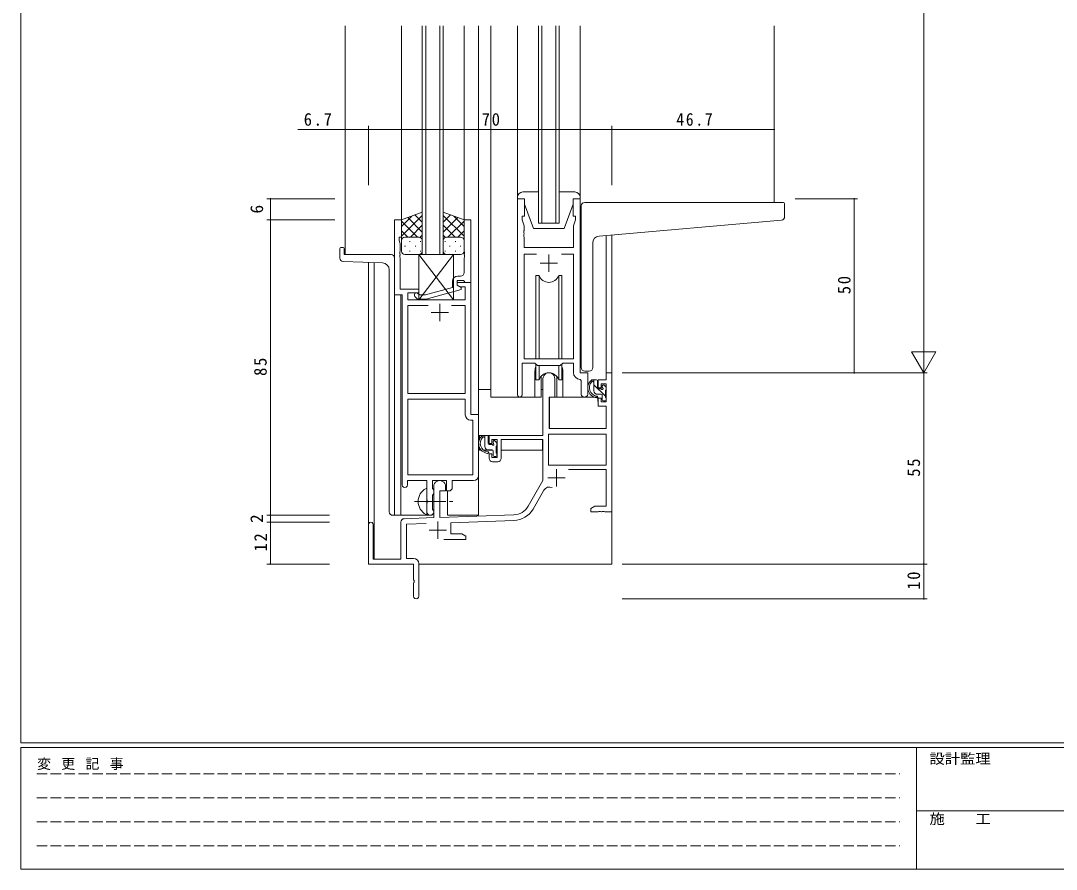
# Model space of a CAD drawing. Units: millimetres on the paper. Extents: x -420 to 373, y -297 to 267.
# Drawn here: x -417.7 to -119.9, y -297 to -53 of the extents above; entities that cross this region are included whole.
import ezdxf
from ezdxf.enums import TextEntityAlignment as Align

# ---------------------------------------------------------------- set-up
doc = ezdxf.new("R2010")
doc.units = ezdxf.units.MM
doc.linetypes.add('CHAIN2', pattern=[12, 9, -1, 1, -1])
doc.linetypes.add('DASHED3', pattern=[4, 3, -1])
for name, color, linetype, lineweight in [('0-1_YKK_ZWAK', 7, 'Continuous', 9), ('0-3_YKK_12', 2, 'Continuous', 9), ('0-4_YKK_D', 6, 'Continuous', 9), ('0-6_YKK_13', 4, 'Continuous', 9), ('0-7_YKK_11', 7, 'Continuous', 9)]:
    doc.layers.add(name, color=color, linetype=linetype, lineweight=lineweight)
doc.styles.add('ＭＳ ゴシック', font='')
doc.styles.get('ＭＳ ゴシック').set_extended_font_data('MS Gothic')

msp = doc.modelspace()

# ---------------------------------------------------------------- linework, layer by layer
at = {"layer": '0-1_YKK_ZWAK'}
for p, q in [((-417.7, -260.6), (-417.7, 264.4)), ((352.3, -260.6), (-417.7, -260.6)), ((-417.7, -297), (-417.7, -262)), ((314.5, -262), (-417.7, -262)), ((-160.1, -262), (-160.1, -297)), ((-160.1, -280.199), (-31.3, -280.199)), ((-417.7, -297), (314.5, -297))]:
    msp.add_line(p, q, dxfattribs=at)
at = {"layer": '0-1_YKK_ZWAK', "linetype": 'DASHED3'}
for p, q in [((-413.101, -269.512), (-164.909, -269.512)), ((-413.101, -276.441), (-164.909, -276.441)), ((-413.101, -283.37), (-164.909, -283.37)), ((-413.101, -290.298), (-164.909, -290.298))]:
    msp.add_line(p, q, dxfattribs=at)
at = {"layer": '0-3_YKK_12'}
for p, q in [((-324.398, -54.45), (-324.398, -120.2)), ((-308.2, -54.45), (-308.2, -110.7)), ((-302.2, -120.2), (-302.2, -54.45)), ((-301.2, -54.45), (-301.2, -120.2)), ((-297.2, -120.2), (-297.2, -54.45)), ((-296.2, -54.45), (-296.2, -120.2)), ((-290.2, -54.45), (-290.2, -110.7)), ((-285.998, -54.45), (-285.998, -195.2)), ((-282.498, -54.45), (-282.498, -161.2)), ((-274.798, -54.45), (-274.798, -103.7)), ((-268.798, -111.2), (-268.798, -54.45)), ((-267.798, -54.45), (-267.798, -111.2)), ((-263.798, -111.2), (-263.798, -54.45)), ((-262.798, -54.45), (-262.798, -111.2)), ((-256.798, -54.45), (-256.798, -103.7)), ((-200.998, -54.45), (-200.998, -105.203)), ((-262.798, -111.2), (-268.798, -111.2)), ((-249.328, -154.2), (-249.313, -114.693)), ((-247.698, -114.552), (-247.698, -154.2)), ((-302.2, -120.2), (-296.2, -120.2)), ((-317.698, -197.9), (-317.698, -122.487)), ((-316.068, -207.8), (-316.068, -122.544)), ((-308.398, -131.83), (-308.398, -195.2)), ((-269.798, -153.7), (-269.798, -161.2)), ((-261.798, -153.7), (-261.798, -161.2)), ((-249.028, -154.2), (-249.328, -154.2)), ((-282.498, -159), (-285.994, -159)), ((-269.798, -161.2), (-282.498, -161.2)), ((-255.571, -161.2), (-261.798, -161.2)), ((-294.998, -195.2), (-294.998, -188.184)), ((-310.2, -195.2), (-299.398, -195.2)), ((-299.398, -195.2), (-299.398, -195.065)), ((-294.998, -195.2), (-285.998, -195.2)), ((-247.698, -193.7), (-247.698, -209.2)), ((-303.198, -209.2), (-247.698, -209.2))]:
    msp.add_line(p, q, dxfattribs=at)
for start, end in [(159.63586, 180), (0, 20.36412)]:
    msp.add_arc((-265.798, -153.7), 4, start, end, dxfattribs=at)
at = {"layer": '0-4_YKK_D'}
for p, q in [((-157.998, 188.8), (-157.998, -147.2)), ((-324.398, -99.2), (-324.398, -83.2)), ((-317.698, -99.2), (-317.698, -83.2)), ((-317.698, -100.2), (-317.698, -83.2)), ((-247.698, -100.2), (-247.698, -83.2)), ((-247.698, -100.2), (-247.698, -83.2)), ((-317.698, -84.2), (-247.698, -84.2)), ((-247.698, -84.2), (-200.998, -84.2)), ((-327.398, -104.2), (-346.898, -104.2)), ((-345.898, -104.2), (-345.898, -110.2)), ((-194.998, -104.2), (-176.998, -104.2)), ((-177.998, -154.2), (-177.998, -104.2)), ((-327.398, -110.2), (-346.898, -110.2)), ((-328.898, -110.2), (-346.898, -110.2)), ((-345.898, -110.2), (-345.898, -195.2)), ((-157.998, -154.2), (-157.998, -142.076)), ((-157.998, -154.2), (-161.498, -148.138)), ((-154.498, -148.138), (-161.498, -148.138)), ((-157.998, -154.2), (-154.498, -148.138)), ((-244.698, -154.2), (-156.998, -154.2)), ((-244.698, -154.2), (-176.998, -154.2)), ((-244.698, -154.2), (-156.998, -154.2)), ((-157.998, -154.2), (-157.998, -209.2)), ((-328.898, -195.2), (-346.898, -195.2)), ((-328.898, -195.2), (-346.898, -195.2)), ((-345.898, -195.2), (-345.898, -197.2)), ((-328.898, -197.2), (-346.898, -197.2)), ((-328.898, -197.2), (-346.898, -197.2)), ((-345.898, -197.2), (-345.898, -209.2)), ((-328.898, -209.2), (-346.898, -209.2)), ((-244.698, -209.2), (-156.998, -209.2)), ((-244.698, -209.2), (-156.998, -209.2)), ((-157.998, -209.2), (-157.998, -219.2)), ((-244.698, -219.2), (-156.998, -219.2))]:
    msp.add_line(p, q, dxfattribs=at)
msp.add_lwpolyline([(-317.698, -84.2), (-324.398, -84.2), (-337.999, -84.2)], dxfattribs=at)
for centre, start, end in [((-324.398, -84.2), 0, 180), ((-324.398, -84.2), 180, 0), ((-317.698, -84.2), 0, 180), ((-317.698, -84.2), 0, 180), ((-317.698, -84.2), 180, 0), ((-317.698, -84.2), 180, 0), ((-247.698, -84.2), 0, 180), ((-247.698, -84.2), 0, 180), ((-247.698, -84.2), 180, 0), ((-247.698, -84.2), 180, 0), ((-200.998, -84.2), 0, 180), ((-200.998, -84.2), 180, 0), ((-345.898, -104.2), 90, 270), ((-345.898, -104.2), 270, 90), ((-177.998, -104.2), 90, 270), ((-177.998, -104.2), 270, 90), ((-345.898, -110.2), 90, 270), ((-345.898, -110.2), 90, 270), ((-345.898, -110.2), 270, 90), ((-345.898, -110.2), 270, 90), ((-177.998, -154.2), 90, 270), ((-177.998, -154.2), 270, 90), ((-345.898, -195.2), 90, 270), ((-345.898, -195.2), 90, 270), ((-345.898, -195.2), 270, 90), ((-345.898, -195.2), 270, 90), ((-345.898, -197.2), 90, 270), ((-345.898, -197.2), 90, 270), ((-345.898, -197.2), 270, 90), ((-345.898, -197.2), 270, 90), ((-345.898, -209.2), 90, 270), ((-345.898, -209.2), 270, 90), ((-157.998, -209.2), 90, 270), ((-157.998, -209.2), 90, 270), ((-157.998, -209.2), 270, 90), ((-157.998, -209.2), 270, 90), ((-157.998, -219.2), 90, 270), ((-157.998, -219.2), 270, 90)]:
    msp.add_arc(centre, 0.106, start, end, dxfattribs=at)
at = {"layer": '0-6_YKK_13'}
for p, q in [((-274.798, -103.7), (-274.798, -104.2)), ((-274.798, -104.2), (-272.798, -104.2)), ((-268.798, -102.2), (-273.298, -102.2)), ((-272.798, -104.2), (-272.798, -105.7)), ((-258.298, -102.2), (-262.798, -102.2)), ((-258.798, -104.2), (-256.798, -104.2)), ((-258.798, -105.7), (-258.798, -104.2)), ((-256.798, -104.2), (-256.798, -103.7)), ((-272.798, -105.7), (-270.198, -112.7)), ((-258.798, -105.7), (-261.398, -112.7)), ((-256.498, -114.318), (-256.498, -106.203)), ((-255.498, -105.203), (-200.998, -105.203)), ((-198.298, -105.203), (-200.998, -105.203)), ((-197.998, -109.287), (-197.998, -105.504)), ((-302.202, -108.058), (-308.202, -110.2)), ((-308.202, -114.932), (-302.202, -108.932)), ((-308.202, -112.104), (-305.241, -109.143)), ((-302.202, -113.752), (-306.398, -109.556)), ((-302.202, -110.923), (-304.314, -108.812)), ((-302.202, -116.422), (-302.202, -108.058)), ((-296.204, -108.058), (-290.204, -110.2)), ((-296.204, -116.422), (-296.204, -108.058)), ((-296.204, -110.923), (-294.092, -108.812)), ((-290.204, -114.932), (-296.204, -108.932)), ((-296.204, -113.752), (-292.008, -109.556)), ((-290.204, -112.104), (-293.164, -109.143)), ((-308.202, -110.2), (-308.202, -116.2)), ((-303.582, -115.201), (-308.202, -110.58)), ((-305.642, -115.2), (-302.202, -111.761)), ((-292.764, -115.2), (-296.204, -111.761)), ((-294.824, -115.201), (-290.204, -110.58)), ((-290.204, -110.2), (-290.204, -116.2)), ((-270.198, -112.7), (-261.398, -112.7)), ((-251.373, -114.873), (-198.911, -110.283)), ((-306.41, -115.2), (-308.202, -113.409)), ((-307.202, -115.2), (-303.602, -115.2)), ((-306.802, -115.2), (-303.202, -115.2)), ((-302.87, -115.257), (-302.202, -114.589)), ((-295.536, -115.257), (-296.204, -114.589)), ((-291.604, -115.2), (-295.204, -115.2)), ((-291.204, -115.2), (-294.804, -115.2)), ((-291.995, -115.2), (-290.204, -113.409)), ((-256.798, -113.185), (-256.798, -120)), ((-256.498, -114.318), (-256.498, -115.322)), ((-256.498, -152.703), (-256.498, -115.322)), ((-325.9, -118.5), (-325.9, -121.235)), ((-325.6, -118.2), (-325, -118.2)), ((-324.7, -118.5), (-324.7, -120.2)), ((-308.202, -119.2), (-308.202, -116.2)), ((-307.282, -117.837), (-307.082, -117.837)), ((-305.867, -116.422), (-305.667, -116.422)), ((-304.252, -117.837), (-304.052, -117.837)), ((-302.837, -116.422), (-302.637, -116.422)), ((-302.202, -116.2), (-302.202, -119.2)), ((-296.204, -116.2), (-296.204, -119.2)), ((-295.569, -116.422), (-295.769, -116.422)), ((-294.154, -117.837), (-294.354, -117.837)), ((-292.539, -116.422), (-292.739, -116.422)), ((-291.124, -117.837), (-291.324, -117.837)), ((-290.204, -119.2), (-290.204, -116.2)), ((-253.198, -152.703), (-253.198, -116.866)), ((-311.2, -120.2), (-324.7, -120.2)), ((-310.2, -121.2), (-310.2, -195.2)), ((-303.202, -120.2), (-307.202, -120.2)), ((-305.867, -119.252), (-305.667, -119.252)), ((-303.2, -120.2), (-293.2, -133.2)), ((-293.2, -120.2), (-303.2, -133.2)), ((-302.837, -119.252), (-302.637, -119.252)), ((-295.569, -119.252), (-295.769, -119.252)), ((-295.204, -120.2), (-291.204, -120.2)), ((-292.539, -119.252), (-292.739, -119.252)), ((-313.63, -122.629), (-324.935, -122.234)), ((-311.7, -124.628), (-311.7, -194.2)), ((-269.548, -126.2), (-269.548, -150.2)), ((-268.627, -126.2), (-269.548, -126.2)), ((-268.627, -150.2), (-268.627, -126.2)), ((-262.97, -150.2), (-262.97, -126.2)), ((-262.048, -126.2), (-262.97, -126.2)), ((-262.048, -150.2), (-262.048, -126.2)), ((-269.548, -151.65), (-269.548, -156.2)), ((-262.048, -156.2), (-262.048, -151.65)), ((-268.627, -156.2), (-268.627, -152.13)), ((-262.97, -156.2), (-262.97, -152.13)), ((-255.498, -153.704), (-254.198, -153.704)), ((-269.548, -156.2), (-268.627, -156.2)), ((-268.048, -155.216), (-268.048, -161.2)), ((-262.97, -156.2), (-262.048, -156.2)), ((-252.128, -156.2), (-253.428, -156.2)), ((-252.828, -159.4), (-252.828, -156.2)), ((-249.528, -160.929), (-252.828, -157.629)), ((-251.828, -158.5), (-251.828, -156.5)), ((-249.416, -158.288), (-249.916, -157.788)), ((-285.994, -172.2), (-285.994, -159)), ((-268.048, -159), (-267.498, -159)), ((-250.728, -160.4), (-251.828, -160.4)), ((-250.889, -158.8), (-251.528, -158.8)), ((-250.428, -158), (-250.428, -158.339)), ((-250.428, -160.7), (-250.428, -162)), ((-249.528, -161.3), (-249.528, -159.3)), ((-249.328, -159.1), (-249.328, -158.5)), ((-268.048, -161.2), (-269.798, -161.2)), ((-265.593, -163.7), (-265.698, -163.7)), ((-265.574, -161.498), (-265.628, -167.7)), ((-251.696, -161.2), (-265.274, -161.2)), ((-251.696, -161.2), (-251.628, -163.8)), ((-251.628, -163.8), (-249.66, -163.8)), ((-250.128, -162.3), (-249.628, -162.3)), ((-249.328, -162), (-249.328, -161.5)), ((-249.328, -167.7), (-249.36, -164.098)), ((-265.698, -168.63), (-265.62, -168.709)), ((-265.628, -167.7), (-265.609, -169.903)), ((-249.348, -169.903), (-249.328, -167.7)), ((-267.798, -172.2), (-285.994, -172.2)), ((-285.794, -172.2), (-285.794, -173.452)), ((-283.528, -172.2), (-284.828, -172.2)), ((-284.228, -175.4), (-284.228, -172.2)), ((-283.228, -174.5), (-283.228, -172.5)), ((-265.309, -170.2), (-249.648, -170.2)), ((-285.794, -175.59), (-285.794, -176.5)), ((-282.289, -174.8), (-282.928, -174.8)), ((-281.828, -174), (-281.828, -174.339)), ((-280.816, -174.288), (-281.316, -173.788)), ((-280.928, -177.3), (-280.928, -175.3)), ((-280.728, -175.1), (-280.728, -174.5)), ((-267.594, -173.481), (-267.594, -176.5)), ((-285.794, -176.5), (-285.214, -176.5)), ((-284.517, -176.5), (-281.905, -176.5)), ((-282.128, -176.4), (-283.228, -176.4)), ((-281.828, -176.7), (-281.828, -178)), ((-281.528, -178.3), (-281.028, -178.3)), ((-280.928, -176.5), (-280.698, -176.5)), ((-280.728, -178), (-280.728, -177.5)), ((-267.594, -176.5), (-279.498, -176.5)), ((-300.9, -194.796), (-300.9, -187.605)), ((-310.2, -195.2), (-310.7, -195.2))]:
    msp.add_line(p, q, dxfattribs=at)
at = {"layer": '0-6_YKK_13', "linetype": 'CHAIN2'}
msp.add_line((-304.4, -191.2), (-292.413, -191.2), dxfattribs=at)
at = {"layer": '0-6_YKK_13'}
msp.add_lwpolyline([(-293.2, -120.2), (-303.2, -120.2), (-303.2, -133.2), (-293.2, -133.2)], close=True, dxfattribs=at)
msp.add_lwpolyline([(-261.798, -161.2), (-263.548, -161.2), (-263.548, -155.216)], dxfattribs=at)
for centre, radius, start, end in [((-273.298, -103.7), 1.5, 90, 180), ((-258.298, -103.7), 1.5, 0, 90), ((-255.498, -106.203), 1, 135.57298, 180), ((-255.498, -106.203), 1, 90, 135.57298), ((-255.498, -106.203), 1, 121.36697, 135.57298), ((-198.298, -105.504), 0.3, 0, 90), ((-198.998, -109.287), 1, 275, 0), ((-307.202, -116.2), 1, 89.99998, 179.99998), ((-307.202, -116.2), 1, 89.99998, 179.99998), ((-303.202, -116.2), 1, 359.99998, 89.99998), ((-303.202, -116.2), 1, 359.99998, 89.99998), ((-295.204, -116.2), 1, 89.99998, 179.99998), ((-295.204, -116.2), 1, 89.99998, 179.99998), ((-291.204, -116.2), 1, 359.99998, 89.99998), ((-291.204, -116.2), 1, 359.99998, 89.99998), ((-251.198, -116.866), 2, 95, 180), ((-325.6, -118.5), 0.3, 90, 180), ((-325, -118.5), 0.3, 0, 90), ((-324.9, -121.235), 1, 180, 268), ((-311.2, -121.2), 1, 0, 90), ((-307.202, -119.2), 1, 179.99998, 269.99998), ((-303.202, -119.2), 1, 269.99998, 359.99998), ((-295.204, -119.2), 1, 179.99998, 269.99998), ((-291.204, -119.2), 1, 269.99998, 359.99998), ((-313.7, -124.628), 2, 0, 88), ((-265.798, -125.2), 3, 199.4715, 340.52849), ((-265.798, -157.2), 3, 19.47122, 160.52876), ((-255.498, -152.703), 1, 180, 270), ((-254.198, -152.703), 1, 270, 0), ((-251.714, -158.521), 2.885, 126.45192, 263.90388), ((-251.629, -158.487), 2.504, 139.45805, 259.25217), ((-253.688, -156.605), 0.3, 301.62189, 336.95038), ((-253.228, -156.8), 0.2, 36.86989, 156.95038), ((-252.828, -156.5), 0.3, 216.86989, 270), ((-252.128, -156.5), 0.3, 0, 90), ((-250.128, -158), 0.3, 45, 180), ((-251.828, -159.4), 1, 180, 270), ((-251.528, -158.5), 0.3, 180, 270), ((-250.889, -159.1), 0.3, 33.05573, 90), ((-250.728, -160.7), 0.3, 0, 90), ((-250.428, -158.8), 0.25, 213.05573, 56.94426), ((-250.128, -158.339), 0.3, 180, 236.94426), ((-249.528, -159.1), 0.2, 270, 0), ((-249.628, -158.5), 0.3, 0, 45), ((-265.274, -161.5), 0.3, 90, 179.49998), ((-251.95, -161.15), 0.25, 253.63879, 125.58162), ((-250.128, -162), 0.3, 180, 270), ((-249.66, -164.1), 0.3, 0.5, 90), ((-249.628, -162), 0.3, 270, 0), ((-249.528, -161.5), 0.2, 0, 90), ((-283.114, -174.521), 2.885, 126.45192, 263.90388), ((-285.088, -172.605), 0.3, 301.62189, 336.95038), ((-284.628, -172.8), 0.2, 36.86989, 156.95038), ((-284.228, -172.5), 0.3, 216.86989, 270), ((-283.528, -172.5), 0.3, 0, 90), ((-265.309, -169.9), 0.3, 180.49998, 270), ((-249.648, -169.9), 0.3, 270, 359.5), ((-283.029, -174.487), 2.504, 139.45805, 259.25217), ((-283.228, -175.4), 1, 180, 270), ((-282.928, -174.5), 0.3, 180, 270), ((-282.289, -175.1), 0.3, 33.05573, 90), ((-281.828, -174.8), 0.25, 213.05573, 56.94426), ((-281.528, -174), 0.3, 45, 180), ((-281.528, -174.339), 0.3, 180, 236.94426), ((-280.928, -175.1), 0.2, 270, 0), ((-281.028, -174.5), 0.3, 0, 45), ((-283.35, -177.15), 0.25, 253.63879, 125.58162), ((-282.128, -176.7), 0.3, 0, 90), ((-281.528, -178), 0.3, 180, 270), ((-281.028, -178), 0.3, 270, 0), ((-280.928, -177.5), 0.2, 0, 90), ((-299.2, -191.2), 4.2, 117.28096, 242.71902), ((-301.054, -187.605), 0.154, 0, 117.28096), ((-310.7, -194.2), 1, 180, 270), ((-301.054, -194.796), 0.154, 242.71902, 0)]:
    msp.add_arc(centre, radius, start, end, dxfattribs=at)
at = {"layer": '0-7_YKK_11'}
for p, q in [((-274.798, -104.2), (-274.798, -160.55)), ((-269.385, -120.13), (-272.868, -120.13)), ((-265.798, -120.2), (-265.798, -125.2)), ((-268.298, -122.7), (-263.298, -122.7)), ((-291.2, -126.4), (-292, -126.4)), ((-299.7, -136.9), (-294.7, -136.9)), ((-297.2, -134.4), (-297.2, -139.4)), ((-293.85, -134.83), (-289.83, -134.83)), ((-306.37, -183.57), (-306.37, -161.83)), ((-249.328, -171.83), (-265.868, -171.83)), ((-280.498, -179.8), (-281.998, -179.8)), ((-266.098, -184.4), (-261.098, -184.4)), ((-263.598, -181.9), (-263.598, -186.9)), ((-267.205, -187.952), (-270.341, -193.384)), ((-300.198, -199.5), (-295.198, -199.5)), ((-297.698, -197), (-297.698, -202)), ((-303.198, -209.07), (-303.198, -218.45))]:
    msp.add_line(p, q, dxfattribs=at)
for points in [[(-254.598, -160.235), (-254.598, -154.2), (-256.798, -154.2), (-256.798, -104.2), (-258.798, -104.2), (-258.798, -109.2), (-258.098, -109.2), (-258.098, -110.2), (-258.728, -111.931), (-258.728, -118.2), (-272.868, -118.2), (-272.868, -115.159), (-272.988, -114.975), (-272.988, -114.425), (-272.868, -114.242), (-272.868, -114.159), (-272.988, -113.975), (-272.988, -113.425), (-272.868, -113.242), (-272.868, -111.931), (-273.498, -110.2), (-273.498, -109.2), (-272.798, -109.2), (-272.798, -104.2), (-274.798, -104.2)], [(-308, -186.45), (-308, -131.83), (-310.2, -131.83), (-310.2, -110.2), (-308.2, -110.2), (-308.2, -115.2), (-308.9, -115.2), (-308.9, -116.2), (-308.57, -117.107), (-308.57, -119.242), (-308.69, -119.425), (-308.69, -119.975), (-308.57, -120.159), (-308.57, -120.242), (-308.69, -120.425), (-308.69, -120.975), (-308.57, -121.159), (-308.57, -130.2), (-303.2, -130.2), (-303.2, -131.2), (-306.37, -131.2), (-306.37, -133.2), (-289.83, -133.2), (-289.83, -129.5), (-291.334, -129.5), (-292.2, -129), (-292.2, -128.2), (-288.2, -128.2), (-288.2, -166.2), (-286, -166.2), (-286, -183.7)], [(-288.2, -128.2), (-288.2, -110.2), (-290.2, -110.2), (-290.2, -119.242), (-290.08, -119.425), (-290.08, -119.975), (-290.2, -120.159), (-290.2, -120.242), (-290.08, -120.425), (-290.08, -120.975), (-290.2, -121.159), (-290.2, -125.4)], [(-269.385, -120.13), (-272.868, -120.13), (-272.868, -150.2), (-258.728, -150.2), (-258.728, -120.13), (-262.211, -120.13)], [(-304.324, -132.225), (-303.549, -133), (-301.104, -133), (-291, -130.293), (-291, -129.693), (-292.2, -129), (-292.2, -127.7), (-290.4, -127.7), (-290.2, -127.9), (-289.9, -128.2), (-288.2, -128.2)], [(-293.5, -127.9), (-293.5, -129.721), (-301.262, -131.8), (-303.052, -131.8), (-303.476, -131.376)], [(-293.85, -134.83), (-289.83, -134.83), (-289.83, -160.2), (-306.37, -160.2), (-306.37, -134.83), (-300.551, -134.83)], [(-273.498, -160.55), (-273.498, -151.4), (-269.798, -151.4), (-269.068, -152.13), (-262.528, -152.13), (-261.798, -151.4), (-258.728, -151.4), (-258.728, -154.13)], [(-264.098, -155.9), (-264.098, -161.2), (-265.698, -161.2), (-265.698, -170.2), (-249.328, -170.2), (-249.328, -163.8), (-251.598, -163.8), (-251.598, -161.5), (-250.798, -161.5), (-250.798, -162.6), (-249.328, -162.6), (-249.328, -157.4), (-250.798, -157.4), (-250.798, -158.5), (-251.598, -158.5), (-251.598, -156.2), (-249.328, -156.2), (-249.328, -154.2), (-247.698, -154.2), (-247.698, -194.2), (-249.74, -194.2), (-249.923, -194.08), (-250.473, -194.08), (-250.657, -194.2), (-250.74, -194.2), (-250.923, -194.08), (-251.473, -194.08), (-251.657, -194.2), (-253.698, -194.2), (-253.698, -193.2), (-252.607, -192.57), (-249.328, -192.57), (-249.328, -182), (-260.2, -182)], [(-282.998, -178.8), (-282.998, -177.5), (-282.198, -177.5), (-282.198, -178.6), (-280.698, -178.6), (-280.698, -173.4), (-282.198, -173.4), (-282.198, -174.5), (-282.998, -174.5), (-282.998, -172.2), (-267.498, -172.2), (-267.498, -155.9)], [(-256.815, -156.129), (-256.528, -156.428), (-256.528, -160.235)], [(-306.37, -183.57), (-306.37, -161.83), (-289.83, -161.83), (-289.83, -166.33)], [(-288.33, -167.83), (-287.63, -167.83), (-287.63, -183.57), (-306.37, -183.57)], [(-271.753, -192.569), (-267.498, -185.2), (-267.498, -173.4), (-279.498, -173.4), (-279.498, -178.8)], [(-307.433, -196.167), (-298.898, -195.869), (-298.898, -186.9)], [(-300.9, -194.2), (-300.9, -191.871), (-300.757, -191.68), (-300.757, -190.721), (-300.9, -190.53), (-300.9, -185.2), (-306.5, -185.2), (-306.5, -186.45)], [(-294.57, -188.2), (-295.2, -188.2), (-295.2, -185.2), (-299.27, -185.2), (-299.27, -187.518), (-299.122, -187.711), (-298.9, -188), (-298.9, -188.9), (-299.122, -189.19), (-299.27, -189.383), (-299.27, -193.518), (-299.122, -193.711), (-298.9, -194), (-298.9, -194.2)], [(-295.498, -186.9), (-295.498, -188.2), (-297.198, -188.2), (-297.198, -195.809), (-275.908, -195.066)], [(-287.5, -185.2), (-293.57, -185.2), (-293.57, -187.2)], [(-304.698, -218.45), (-304.698, -214.659), (-304.578, -214.475), (-304.578, -213.925), (-304.698, -213.742), (-304.698, -209.2), (-317.698, -209.2), (-317.698, -197.9)], [(-316.298, -197.9), (-316.298, -207.8), (-308.398, -207.8), (-308.398, -197.166)], [(-301.131, -197.578), (-306.768, -197.774), (-306.768, -207.57), (-304.698, -207.57)], [(-275.851, -196.695), (-293.998, -197.329), (-293.998, -200.57), (-290.79, -200.57), (-289.698, -201.2), (-289.698, -202.2), (-296.048, -202.2)]]:
    msp.add_lwpolyline(points, dxfattribs=at)
msp.add_lwpolyline([(-249.328, -171.83), (-265.868, -171.83), (-265.868, -180.8), (-249.328, -180.8)], close=True, dxfattribs=at)
for centre, radius, start, end in [((-292, -127.9), 1.5, 90, 179.99998), ((-291.2, -125.4), 1, 270, 359.99998), ((-303.9, -131.8), 0.6, 44.99998, 225), ((-265.798, -155.9), 1.7, 359.99998, 180), ((-256.728, -154.13), 2, 179.99998, 267.50807), ((-274.148, -160.55), 0.65, 179.99998, 0), ((-255.563, -160.235), 0.965, 179.99998, 0), ((-288.33, -166.33), 1.5, 180, 269.99998), ((-281.998, -178.8), 1, 180, 269.99998), ((-280.498, -178.8), 1, 270, 359.99998), ((-287.5, -183.7), 1.5, 270, 359.99998), ((-307.25, -186.45), 0.75, 179.99998, 0), ((-297.198, -186.9), 1.7, 359.99998, 180), ((-294.57, -187.2), 1, 270, 359.99998), ((-265.646, -188.852), 1.8, 65.29866, 149.99998), ((-276.083, -190.069), 5, 271.99998, 329.99998), ((-276.083, -190.069), 6.63, 271.99998, 329.99998), ((-307.398, -197.166), 1, 91.99997, 179.99998), ((-299.9, -194.2), 1, 180, 269.99998), ((-299.9, -194.2), 1, 270, 359.99998), ((-316.998, -197.9), 0.7, 359.99998, 180), ((-304.698, -209.07), 1.5, 0, 89.99998), ((-303.948, -218.45), 0.75, 179.99998, 0)]:
    msp.add_arc(centre, radius, start, end, dxfattribs=at)

# ---------------------------------------------------------------- texts
at = {"layer": '0-1_YKK_ZWAK', "style": 'ＭＳ ゴシック', "width": 1.1}
for s, p in [('設計監理', (-156.331, -267.533)), ('施\u3000\u3000工', (-156.331, -284.854))]:
    msp.add_text(s, height=2.933, dxfattribs=at).set_placement(p, align=Align.BOTTOM_LEFT)
at = {"layer": '0-1_YKK_ZWAK', "insert": (-412.986, -268.447), "char_height": 2.933, "attachment_point": 7, "style": 'ＭＳ ゴシック'}
msp.add_mtext('\\T1.16;変\\~更\\~記\\~事', dxfattribs=at)
at = {"layer": '0-4_YKK_D', "color": 3, "style": 'ＭＳ ゴシック'}
for s, p in [('6', (-346.898, -108.4)), ('2', (-346.898, -197.4))]:
    msp.add_text(s, height=3.666, rotation=90, dxfattribs=at).set_placement(p, align=Align.BOTTOM_LEFT)
at = {"layer": '0-4_YKK_D', "color": 3, "char_height": 3.666, "attachment_point": 7, "style": 'ＭＳ ゴシック'}
for s, insert in [('\\T1.21;\\W0.95;6.7', (-336.298, -83.2)), ('\\T1.21;\\W0.95;70', (-285.098, -83.2)), ('\\T1.22;\\W0.9;46.7', (-229.148, -83.2))]:
    msp.add_mtext(s, dxfattribs=dict(at, insert=insert))
at = {"layer": '0-4_YKK_D', "color": 3, "char_height": 3.666, "attachment_point": 7, "rotation": 90, "style": 'ＭＳ ゴシック'}
for s, insert in [('\\T1.21;\\W0.95;50', (-178.998, -131.6)), ('\\T1.21;\\W0.95;85', (-346.898, -155.1)), ('\\T1.21;\\W0.95;55', (-158.998, -184.1)), ('\\T1.21;\\W0.95;12', (-346.898, -205.6)), ('\\T1.21;\\W0.95;10', (-158.998, -216.6))]:
    msp.add_mtext(s, dxfattribs=dict(at, insert=insert))

doc.saveas('drawing.dxf')
